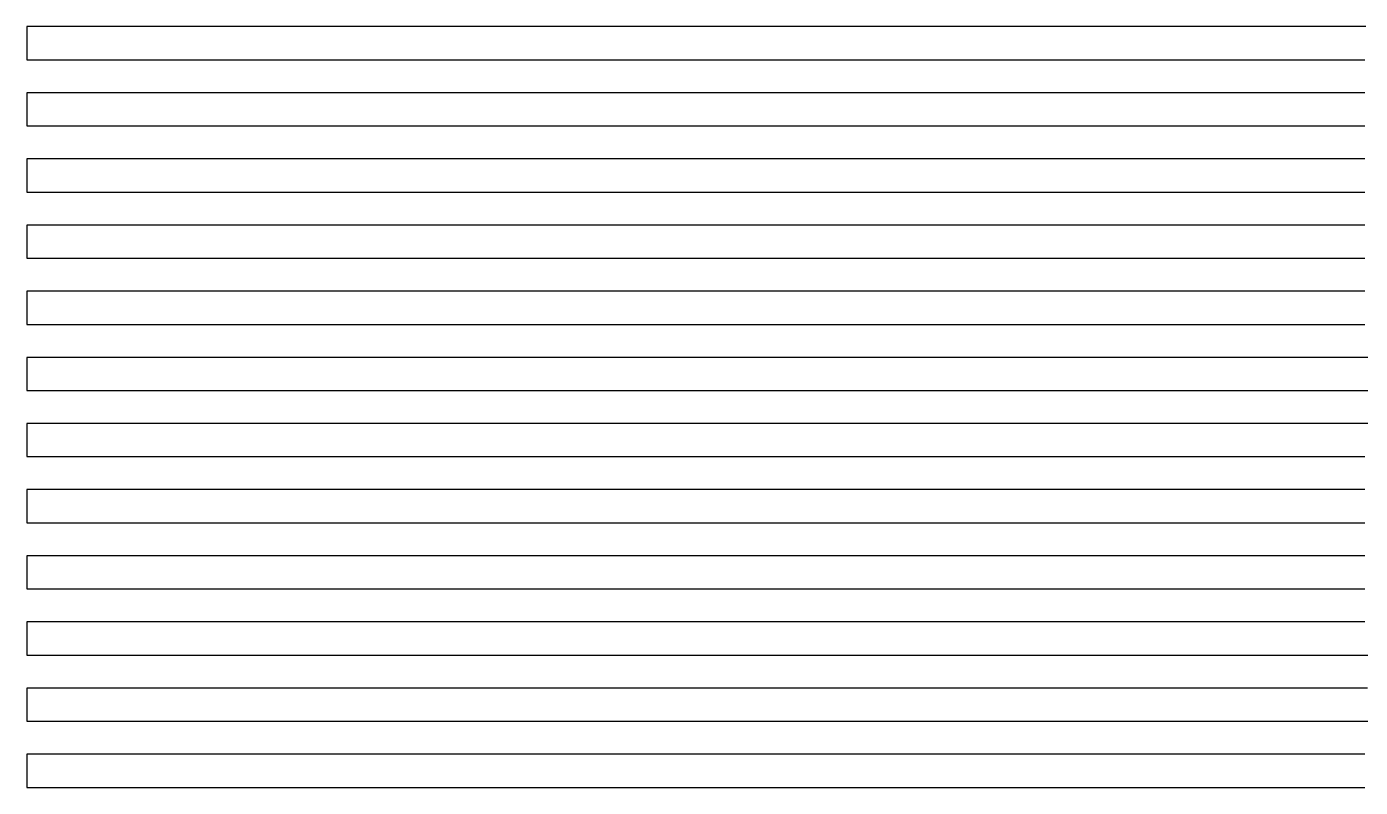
# Model space of a CAD drawing. Extents: x 20 to 170, y 60 to 234.
# Drawn here: x 20 to 57.5, y 168.87 to 190.27 of the extents above; entities that cross this region are included whole.
import ezdxf

# ---------------------------------------------------------------- set-up
doc = ezdxf.new("R2010")
doc.units = 0
doc.header["$LTSCALE"] = 0.000394
doc.layers.add('SPLINE', color=7, linetype='CONTINUOUS')

msp = doc.modelspace()

# ---------------------------------------------------------------- linework, layer by layer
at = {"layer": 'SPLINE', "color": 2}
for points in [[(57.652439, 190.272293, -13.431423), (56.236717, 190.272293, -13.650622), (55.537144, 190.272293, -13.669382), (54.839912, 190.272293, -13.562923), (54.0765, 190.272293, -13.403263), (53.792881, 190.272293, -13.303064), (53.618, 190.272293, -13.274864), (53.138226, 190.272293, -13.215384), (52.92078, 190.272293, -13.146484), (52.74588, 190.272293, -13.099504), (52.39846, 190.272293, -13.099504), (52.048649, 190.272293, -13.193464), (51.698856, 190.272293, -13.240444), (51.35144, 190.272293, -13.293644), (51.001637, 190.272293, -13.412643), (50.651855, 190.272293, -13.581723), (50.129524, 190.272293, -13.863502), (49.954624, 190.272293, -13.998161), (49.779732, 190.272293, -14.167261), (49.607197, 190.272293, -14.35826), (48.907593, 190.272293, -15.325797), (48.732712, 190.272293, -15.616997), (48.560173, 190.272293, -16.008415), (48.406548, 190.272293, -16.478115), (47.78495, 190.272293, -19.233625), (47.709316, 190.272293, -19.596846), (47.633705, 190.272293, -20.035223), (47.555687, 190.272293, -20.648922), (46.700111, 190.272293, -38.186989), (46.683586, 190.272293, -38.315327), (45.768921, 190.272293, -38.305969), (45.244217, 190.272293, -38.346668), (41.930641, 190.272293, -38.346668), (40.883621, 190.272293, -38.305969), (39.486828, 190.272293, -38.305969), (37.045334, 190.272293, -38.349808), (36.695564, 190.272293, -38.346668), (34.254089, 190.272293, -38.346668), (33.207077, 190.272293, -38.305969), (32.507484, 190.272293, -38.305969), (31.113033, 190.272293, -38.296589), (30.415813, 190.272293, -38.271549), (29.716219, 190.272293, -38.274628), (29.019009, 190.272293, -38.299709), (28.844109, 190.272293, -38.315327), (28.669207, 190.272293, -38.346668), (28.32177, 190.272293, -38.578388), (28.125626, 190.272293, -38.872746), (28.026337, 190.272293, -39.107544), (27.976707, 190.272293, -39.276646), (27.929451, 190.272293, -39.549065), (27.905815, 190.272293, -40), (20, 190.272293, -40), (20, 189.341049, -40), (27.905815, 189.341049, -40), (27.929451, 189.341049, -39.552185), (27.976707, 189.341049, -39.279804), (28.026337, 189.341049, -39.110683), (28.125626, 189.341049, -38.875843), (28.32177, 189.341049, -38.587769), (28.669207, 189.341049, -38.352928), (28.844109, 189.341049, -38.318508), (29.368792, 189.341049, -38.284027), (29.716219, 189.341049, -38.268368), (30.763241, 189.341049, -38.268368), (31.113033, 189.341049, -38.284027), (32.507484, 189.341049, -38.305969), (33.207077, 189.341049, -38.305969), (34.254089, 189.341049, -38.346668), (37.392784, 189.341049, -38.340408), (38.092358, 189.341049, -38.305969), (40.883621, 189.341049, -38.309067), (42.278061, 189.341049, -38.346668), (46.57486, 189.341049, -38.346668), (46.59613, 189.341049, -38.240208), (46.953018, 189.341049, -30.941269), (47.477722, 189.341049, -18.391329), (47.517891, 189.341049, -17.830791), (47.574627, 189.341049, -17.270351), (47.633705, 189.341049, -16.994793), (47.860573, 189.341049, -16.431135), (48.647629, 189.341049, -14.643199), (48.907593, 189.341049, -14.248701), (49.779732, 189.341049, -13.393823), (49.954624, 189.341049, -13.234164), (50.304405, 189.341049, -13.065043), (51.35144, 189.341049, -12.676805), (52.048649, 189.341049, -12.476406), (52.74588, 189.341049, -12.441966), (53.095692, 189.341049, -12.507686), (54.055237, 189.341049, -12.820825), (54.932106, 189.341049, -13.177824), (55.603317, 189.341049, -13.340623), (56.236717, 189.341049, -13.303064), (57.631187, 189.341049, -13.133944)], [(57.631187, 188.409943, -13.080704), (56.759056, 188.409943, -13.249804), (56.236717, 188.409943, -13.293644), (55.648224, 188.409943, -13.324923), (55.066807, 188.409943, -13.184084), (54.839912, 188.409943, -13.071344), (54.142704, 188.409943, -12.786385), (53.705456, 188.409943, -12.639226), (53.445454, 188.409943, -12.510866), (52.048649, 188.409943, -12.203967), (51.35144, 188.409943, -12.188327), (51.001637, 188.409943, -12.291687), (50.129524, 188.409943, -12.714365), (49.954624, 188.409943, -12.814545), (49.867188, 188.409943, -12.886625), (49.257393, 188.409943, -13.409503), (48.907593, 188.409943, -13.716402), (48.623993, 188.409943, -14.117161), (47.860573, 188.409943, -15.732857), (47.624226, 188.409943, -16.277735), (47.546242, 188.409943, -16.531355), (47.506088, 188.409943, -16.709833), (47.465878, 188.409943, -16.991632), (47.44698, 188.409943, -17.364271), (46.912849, 188.409943, -30.443451), (46.59613, 188.409943, -38.011627), (46.57486, 188.409943, -38.346668), (42.278061, 188.409943, -38.337288), (41.580833, 188.409943, -38.309067), (40.883621, 188.409943, -38.315327), (39.836601, 188.409943, -38.346668), (39.661709, 188.409943, -38.331009), (38.789589, 188.409943, -38.305969), (38.092358, 188.409943, -38.315327), (37.392784, 188.409943, -38.346668), (33.904289, 188.409943, -38.346668), (33.207077, 188.409943, -38.331009), (32.507484, 188.409943, -38.305969), (31.113033, 188.409943, -38.284027), (30.763241, 188.409943, -38.268368), (29.716219, 188.409943, -38.268368), (29.019009, 188.409943, -38.299709), (28.669207, 188.409943, -38.331009), (28.32177, 188.409943, -38.565849), (28.125626, 188.409943, -38.857063), (28.026337, 188.409943, -39.091885), (27.976707, 188.409943, -39.261005), (27.929451, 188.409943, -39.533424), (27.905815, 188.409943, -40), (20, 188.409943, -40), (20, 187.478699, -40), (27.905815, 187.478699, -40), (27.929451, 187.478699, -39.564724), (27.976707, 187.478699, -39.292305), (28.026337, 187.478699, -39.123245), (28.125626, 187.478699, -38.888344), (28.32177, 187.478699, -38.594028), (28.494316, 187.478699, -38.449989), (28.669207, 187.478699, -38.356049), (29.019009, 187.478699, -38.305969), (29.716219, 187.478699, -38.280907), (30.415813, 187.478699, -38.268368), (31.113033, 187.478699, -38.302849), (31.810265, 187.478699, -38.271549), (32.160057, 187.478699, -38.268368), (32.507484, 187.478699, -38.280907), (33.207077, 187.478699, -38.331009), (33.904289, 187.478699, -38.305969), (34.254089, 187.478699, -38.309067), (34.601509, 187.478699, -38.324768), (35.998344, 187.478699, -38.305969), (36.695564, 187.478699, -38.334148), (38.092358, 187.478699, -38.315327), (38.789589, 187.478699, -38.331009), (39.486828, 187.478699, -38.305969), (40.53384, 187.478699, -38.305969), (40.883621, 187.478699, -38.315327), (41.580833, 187.478699, -38.305969), (42.627861, 187.478699, -38.346668), (45.832729, 187.478699, -38.346668), (45.854, 187.478699, -38.271549), (46.612675, 187.478699, -31.486149), (46.629208, 187.478699, -31.288889), (46.728477, 187.478699, -28.990557), (46.858479, 187.478699, -26.394724), (47.012108, 187.478699, -23.767632), (47.463531, 187.478699, -16.443655), (47.489517, 187.478699, -16.233875), (47.541512, 187.478699, -15.989655), (47.647865, 187.478699, -15.682796), (47.905502, 187.478699, -15.141078), (48.080391, 187.478699, -14.796679), (48.560173, 187.478699, -13.919902), (48.732712, 187.478699, -13.631822), (48.907593, 187.478699, -13.443963), (49.607197, 187.478699, -12.827085), (49.779732, 187.478699, -12.673666), (49.954624, 187.478699, -12.535906), (50.129524, 187.478699, -12.441966), (50.304405, 187.478699, -12.366807), (50.651855, 187.478699, -12.269767), (51.35144, 187.478699, -12.172647), (52.048649, 187.478699, -12.172647), (52.74588, 187.478699, -12.272867), (53.095692, 187.478699, -12.357407), (53.445454, 187.478699, -12.510866), (54.142704, 187.478699, -12.855285), (54.492485, 187.478699, -13.077604), (54.972271, 187.478699, -13.384463), (56.846489, 187.478699, -13.378183), (57.484653, 187.478699, -13.196564), (57.631187, 187.478699, -13.112024)], [(57.631187, 186.549896, -13.256083), (57.392456, 186.549896, -13.481523), (57.371181, 186.549896, -13.494043), (56.962315, 186.549896, -13.609923), (56.236717, 186.549896, -13.634962), (54.906086, 186.549896, -13.537883), (54.142704, 186.549896, -13.190284), (53.445454, 186.549896, -12.736285), (52.048649, 186.549896, -12.185186), (51.35144, 186.549896, -12.175827), (51.001637, 186.549896, -12.232167), (50.521873, 186.549896, -12.326107), (50.304405, 186.549896, -12.335466), (49.954624, 186.549896, -12.420046), (49.432285, 186.549896, -12.739425), (49.257393, 186.549896, -12.858425), (49.082512, 186.549896, -13.005585), (48.907593, 186.549896, -13.159004), (48.732712, 186.549896, -13.350023), (48.560173, 186.549896, -13.663162), (48.122925, 186.549896, -14.655699), (47.664429, 186.549896, -15.498037), (47.567532, 186.549896, -15.732857), (47.517891, 186.549896, -15.901996), (47.468243, 186.549896, -16.177515), (47.075935, 186.549896, -19.819143), (46.86792, 186.549896, -21.907698), (46.775764, 186.549896, -22.981674), (46.657574, 186.549896, -24.55047), (45.832729, 186.549896, -37.491848), (45.745285, 186.549896, -38.299709), (45.723991, 186.549896, -38.349808), (44.372093, 186.549896, -38.346668), (43.325081, 186.549896, -38.305969), (39.137024, 186.549896, -38.305969), (38.789589, 186.549896, -38.318508), (38.439804, 186.549896, -38.318508), (38.092358, 186.549896, -38.305969), (37.392784, 186.549896, -38.305969), (36.870453, 186.549896, -38.324768), (36.345772, 186.549896, -38.305969), (33.904289, 186.549896, -38.305969), (32.507484, 186.549896, -38.274628), (31.113033, 186.549896, -38.296589), (30.415813, 186.549896, -38.271549), (29.716219, 186.549896, -38.287189), (29.019009, 186.549896, -38.315327), (28.669207, 186.549896, -38.368568), (28.494316, 186.549896, -38.456268), (28.32177, 186.549896, -38.603428), (28.125626, 186.549896, -38.894604), (28.026337, 186.549896, -39.129444), (27.976707, 186.549896, -39.301685), (27.929451, 186.549896, -39.577244), (27.905815, 186.549896, -40), (20, 186.549896, -40), (20, 185.618652, -40), (27.905815, 185.618652, -40), (27.929451, 185.618652, -39.533424), (27.976707, 185.618652, -39.261005), (28.026337, 185.618652, -39.091885), (28.125626, 185.618652, -38.857063), (28.32177, 185.618652, -38.565849), (28.669207, 185.618652, -38.331009), (29.019009, 185.618652, -38.299709), (29.716219, 185.618652, -38.268368), (31.113033, 185.618652, -38.268368), (32.507484, 185.618652, -38.318508), (33.207077, 185.618652, -38.305969), (34.254089, 185.618652, -38.346668), (34.601509, 185.618652, -38.349808), (35.298748, 185.618652, -38.305969), (40.883621, 185.618652, -38.305969), (41.580833, 185.618652, -38.318508), (41.930641, 185.618652, -38.305969), (43.674873, 185.618652, -38.305969), (44.547005, 185.618652, -38.346668), (45.657829, 185.618652, -38.346668), (45.681488, 185.618652, -38.331009), (46.035995, 185.618652, -32.716724), (46.553596, 185.618652, -23.348034), (46.59613, 185.618652, -22.900274), (46.813576, 185.618652, -20.899422), (46.988472, 185.618652, -19.534225), (47.163383, 185.618652, -18.344349), (47.350075, 185.618652, -17.217091), (47.555687, 185.618652, -16.086695), (47.709316, 185.618652, -15.585696), (47.905502, 185.618652, -15.097259), (48.593262, 185.618652, -13.534743), (48.758713, 185.618652, -13.265464), (48.924164, 185.618652, -13.099504), (49.257393, 185.618652, -12.880345), (49.954624, 185.618652, -12.457605), (50.304405, 185.618652, -12.335466), (50.651855, 185.618652, -12.326107), (52.048649, 185.618652, -12.407506), (52.22356, 185.618652, -12.457605), (53.095692, 185.618652, -12.842745), (53.445454, 185.618652, -13.030624), (54.142704, 185.618652, -13.459623), (54.906086, 185.618652, -13.807182), (56.236717, 185.618652, -13.988801), (56.787403, 185.618652, -13.923042), (57.326286, 185.618652, -13.700722), (57.631187, 185.618652, -13.390723)], [(57.631187, 184.687439, -13.315564), (57.205753, 184.687439, -13.863502), (56.740128, 184.687439, -14.167261), (56.584152, 184.687439, -14.28314), (56.255634, 184.687439, -14.35202), (55.537144, 184.687439, -14.223621), (55.014824, 184.687439, -14.076461), (54.839912, 184.687439, -14.013801), (54.142704, 184.687439, -13.722602), (53.270592, 184.687439, -13.193464), (52.22356, 184.687439, -12.720625), (52.048649, 184.687439, -12.670526), (51.35144, 184.687439, -12.554666), (51.001637, 184.687439, -12.507686), (50.651855, 184.687439, -12.492045), (50.304405, 184.687439, -12.523366), (49.954624, 184.687439, -12.657986), (49.257393, 184.687439, -13.112024), (48.907593, 184.687439, -13.353123), (48.732712, 184.687439, -13.562923), (48.560173, 184.687439, -13.916762), (48.472717, 184.687439, -14.201741), (48.385292, 184.687439, -14.52734), (47.860573, 184.687439, -16.697273), (47.513161, 184.687439, -18.21283), (46.901016, 184.687439, -21.099819), (46.674118, 184.687439, -21.879498), (46.570137, 184.687439, -22.264656), (46.544147, 184.687439, -22.424335), (46.518143, 184.687439, -22.762476), (46.073803, 184.687439, -31.016449), (45.681488, 184.687439, -38.174427), (45.657829, 184.687439, -38.287189), (45.069336, 184.687439, -38.271549), (44.197212, 184.687439, -38.302849), (43.674873, 184.687439, -38.305969), (42.278061, 184.687439, -38.268368), (41.930641, 184.687439, -38.274628), (41.580833, 184.687439, -38.305969), (35.998344, 184.687439, -38.305969), (33.904289, 184.687439, -38.321629), (33.554504, 184.687439, -38.305969), (32.507484, 184.687439, -38.305969), (31.113033, 184.687439, -38.268368), (30.763241, 184.687439, -38.268368), (29.716219, 184.687439, -38.274628), (29.19389, 184.687439, -38.299709), (28.669207, 184.687439, -38.331009), (28.32177, 184.687439, -38.565849), (28.125626, 184.687439, -38.857063), (28.026337, 184.687439, -39.091885), (27.976707, 184.687439, -39.261005), (27.929451, 184.687439, -39.533424), (27.905815, 184.687439, -40), (20, 184.687439, -40), (20, 183.758636, -40), (27.905815, 183.758636, -40), (27.929451, 183.758636, -39.549065), (27.976707, 183.758636, -39.276646), (28.026337, 183.758636, -39.107544), (28.125626, 183.758636, -38.872746), (28.32177, 183.758636, -38.578388), (28.669207, 183.758636, -38.346668), (29.019009, 183.758636, -38.305969), (29.716219, 183.758636, -38.305969), (30.763241, 183.758636, -38.268368), (32.160057, 183.758636, -38.268368), (33.207077, 183.758636, -38.305969), (34.254089, 183.758636, -38.309067), (34.776428, 183.758636, -38.331009), (35.298748, 183.758636, -38.305969), (38.092358, 183.758636, -38.305969), (39.486828, 183.758636, -38.268368), (40.883621, 183.758636, -38.305969), (41.580833, 183.758636, -38.299709), (41.930641, 183.758636, -38.271549), (42.278061, 183.758636, -38.268368), (43.674873, 183.758636, -38.305969), (44.721901, 183.758636, -38.268368), (45.657829, 183.758636, -38.268368), (45.681488, 183.758636, -38.208908), (46.073803, 183.758636, -31.069689), (46.53231, 183.758636, -22.574615), (46.553596, 183.758636, -22.383615), (46.641029, 183.758636, -22.004738), (47.513161, 183.758636, -19.067627), (47.643154, 183.758636, -18.594828), (47.688053, 183.758636, -18.422609), (48.560173, 183.758636, -14.643199), (48.633453, 183.758636, -14.46162), (48.756348, 183.758636, -14.239261), (48.973774, 183.758636, -13.970001), (49.607197, 183.758636, -13.353123), (49.779732, 183.758636, -13.193464), (49.954624, 183.758636, -13.071344), (50.129524, 183.758636, -12.971105), (50.304405, 183.758636, -12.905385), (50.651855, 183.758636, -12.849005), (51.001637, 183.758636, -12.877165), (51.35144, 183.758636, -12.921045), (51.698856, 183.758636, -12.946085), (52.048649, 183.758636, -12.996165), (52.266094, 183.758636, -13.077604), (52.74588, 183.758636, -13.256083), (53.445454, 183.758636, -13.562923), (54.185238, 183.758636, -14.016981), (54.839912, 183.758636, -14.35826), (56.061813, 183.758636, -14.627539), (56.475445, 183.758636, -14.49604), (57.205753, 183.758636, -13.938682), (57.631187, 183.758636, -13.393823)], [(57.631187, 182.827393, -13.418923), (57.189198, 182.827393, -13.973101), (56.749607, 182.827393, -14.34258), (56.454166, 182.827393, -14.558681), (56.007465, 182.827393, -14.762199), (55.778217, 182.827393, -14.878058), (55.756935, 182.827393, -14.878058), (54.955727, 182.827393, -14.702719), (54.142704, 182.827393, -14.326961), (53.270592, 182.827393, -13.797762), (53.095692, 182.827393, -13.716402), (52.74588, 182.827393, -13.622423), (52.22356, 182.827393, -13.487783), (52.048649, 182.827393, -13.428283), (51.698856, 182.827393, -13.368803), (51.35144, 182.827393, -13.343763), (51.001637, 182.827393, -13.362523), (50.651855, 182.827393, -13.403263), (50.304405, 182.827393, -13.478403), (49.954624, 182.827393, -13.678802), (49.890797, 182.827393, -13.735142), (49.607197, 182.827393, -14.020082), (49.432285, 182.827393, -14.25808), (48.865059, 182.827393, -15.131679), (48.732712, 182.827393, -15.363418), (48.54364, 182.827393, -15.858115), (47.600609, 182.827393, -19.349445), (46.813576, 182.827393, -21.970318), (46.641029, 182.827393, -22.568356), (46.607933, 182.827393, -22.743715), (46.57486, 182.827393, -23.016134), (46.553596, 182.827393, -23.257214), (45.917809, 182.827393, -34.69878), (45.702736, 182.827393, -38.049168), (45.681488, 182.827393, -38.271549), (45.069336, 182.827393, -38.268368), (44.022324, 182.827393, -38.302849), (40.883621, 182.827393, -38.302849), (39.486828, 182.827393, -38.268368), (38.092358, 182.827393, -38.284027), (37.567673, 182.827393, -38.302849), (36.695564, 182.827393, -38.305969), (35.998344, 182.827393, -38.271549), (35.298748, 182.827393, -38.284027), (34.951309, 182.827393, -38.296589), (34.254089, 182.827393, -38.305969), (33.207077, 182.827393, -38.268368), (31.113033, 182.827393, -38.268368), (29.019009, 182.827393, -38.346668), (28.669207, 182.827393, -38.384228), (28.32177, 182.827393, -38.619068), (28.125626, 182.827393, -38.910263), (28.026337, 182.827393, -39.145103), (27.976707, 182.827393, -39.314224), (27.929451, 182.827393, -39.586643), (27.905815, 182.827393, -40), (20, 182.827393, -40), (20, 181.896164, -40), (27.905815, 181.896164, -40), (27.929451, 181.896164, -39.558464), (27.976707, 181.896164, -39.282925), (28.026337, 181.896164, -39.113804), (28.125626, 181.896164, -38.875843), (28.32177, 181.896164, -38.584648), (28.669207, 181.896164, -38.340408), (29.019009, 181.896164, -38.280907), (29.716219, 181.896164, -38.271549), (30.415813, 181.896164, -38.271549), (30.938133, 181.896164, -38.296589), (32.507484, 181.896164, -38.268368), (33.207077, 181.896164, -38.268368), (34.254089, 181.896164, -38.305969), (35.298748, 181.896164, -38.268368), (36.345772, 181.896164, -38.271549), (36.695564, 181.896164, -38.299709), (37.045334, 181.896164, -38.296589), (37.392784, 181.896164, -38.271549), (37.742561, 181.896164, -38.268368), (38.092358, 181.896164, -38.274628), (39.486828, 181.896164, -38.268368), (40.184036, 181.896164, -38.274628), (40.883621, 181.896164, -38.302849), (44.721901, 181.896164, -38.305969), (45.069336, 181.896164, -38.287189), (45.745285, 181.896164, -38.271549), (46.57486, 181.896164, -25.367706), (46.603226, 181.896164, -25.016968), (46.683586, 181.896164, -24.50971), (47.44698, 181.896164, -20.843061), (47.572243, 181.896164, -20.320124), (47.6455, 181.896164, -20.088444), (47.860573, 181.896164, -19.574905), (48.427818, 181.896164, -18.259769), (48.65234, 181.896164, -17.436291), (48.777634, 181.896164, -17.041733), (49.278679, 181.896164, -15.613896), (49.432285, 181.896164, -15.281978), (49.73719, 181.896164, -14.799759), (49.954624, 181.896164, -14.52734), (50.304405, 181.896164, -14.28314), (50.651855, 181.896164, -14.126561), (51.001637, 181.896164, -14.007561), (51.35144, 181.896164, -13.963741), (51.698856, 181.896164, -13.938682), (52.048649, 181.896164, -14.001301), (52.178638, 181.896164, -14.032641), (52.74588, 181.896164, -14.057681), (53.095692, 181.896164, -14.151581), (53.445454, 181.896164, -14.33634), (54.818642, 181.896164, -14.946959), (54.995907, 181.896164, -14.965738), (55.46151, 181.896164, -15.043998), (55.624569, 181.896164, -15.012678), (56.007465, 181.896164, -14.787219), (56.411629, 181.896164, -14.568039), (57.021393, 181.896164, -14.048261), (57.631187, 181.896164, -13.418923)], [(59.027981, 180.967346, -11.837627), (57.021393, 180.967346, -13.885442), (56.411629, 180.967346, -14.442801), (55.778217, 180.967346, -14.806039), (55.319714, 180.967346, -15.028358), (54.839912, 180.967346, -14.950058), (53.967793, 180.967346, -14.909358), (53.695976, 180.967346, -14.859279), (53.249321, 180.967346, -14.787219), (52.637157, 180.967346, -14.596239), (52.048649, 180.967346, -14.580579), (51.873768, 180.967346, -14.605639), (51.35144, 180.967346, -14.71524), (51.219086, 180.967346, -14.762199), (51.001637, 180.967346, -14.862399), (50.651855, 180.967346, -15.028358), (50.131889, 180.967346, -15.419737), (49.893173, 180.967346, -15.654596), (49.671013, 180.967346, -16.002174), (49.526836, 180.967346, -16.340355), (49.486656, 180.967346, -16.453054), (48.602722, 180.967346, -18.616787), (47.695145, 180.967346, -20.936981), (47.619514, 180.967346, -21.14366), (47.565147, 180.967346, -21.347179), (47.546242, 180.967346, -21.438), (47.425697, 180.967346, -22.192656), (47.373711, 180.967346, -22.593416), (47.321697, 180.967346, -23.119493), (46.780472, 180.967346, -30.352631), (46.508698, 180.967346, -34.532841), (45.898903, 180.967346, -38.161949), (45.877628, 180.967346, -38.268368), (45.170959, 180.967346, -38.305969), (44.372093, 180.967346, -38.271549), (43.674873, 180.967346, -38.274628), (43.150192, 180.967346, -38.290287), (42.278061, 180.967346, -38.305969), (40.708733, 180.967346, -38.305969), (39.486828, 180.967346, -38.268368), (37.392784, 180.967346, -38.268368), (36.695564, 180.967346, -38.309067), (36.345772, 180.967346, -38.284027), (35.998344, 180.967346, -38.268368), (35.298748, 180.967346, -38.274628), (34.426605, 180.967346, -38.315327), (33.207077, 180.967346, -38.268368), (32.507484, 180.967346, -38.268368), (31.113033, 180.967346, -38.284027), (30.763241, 180.967346, -38.268368), (29.019009, 180.967346, -38.268368), (28.669207, 180.967346, -38.321629), (28.494316, 180.967346, -38.409267), (28.32177, 180.967346, -38.556469), (28.125626, 180.967346, -38.847664), (28.026337, 180.967346, -39.082523), (27.976707, 180.967346, -39.254704), (27.929451, 180.967346, -39.527145), (27.905815, 180.967346, -40), (20, 180.967346, -40), (20, 180.036133, -40), (27.905815, 180.036133, -40), (27.929451, 180.036133, -39.586643), (27.976707, 180.036133, -39.314224), (28.026337, 180.036133, -39.145103), (28.125626, 180.036133, -38.910263), (28.32177, 180.036133, -38.619068), (28.669207, 180.036133, -38.384228), (28.844109, 180.036133, -38.352928), (29.368792, 180.036133, -38.299709), (29.716219, 180.036133, -38.271549), (30.763241, 180.036133, -38.268368), (31.113033, 180.036133, -38.284027), (31.460461, 180.036133, -38.284027), (31.810265, 180.036133, -38.268368), (33.554504, 180.036133, -38.268368), (34.601509, 180.036133, -38.305969), (35.298748, 180.036133, -38.305969), (35.998344, 180.036133, -38.280907), (36.695564, 180.036133, -38.268368), (38.092358, 180.036133, -38.284027), (38.9645, 180.036133, -38.268368), (42.278061, 180.036133, -38.268368), (43.674873, 180.036133, -38.274628), (44.372093, 180.036133, -38.268368), (45.244217, 180.036133, -38.296589), (45.768921, 180.036133, -38.271549), (46.57486, 180.036133, -38.268368), (46.59613, 180.036133, -38.208908), (46.655212, 180.036133, -37.861328), (46.676483, 180.036133, -37.679729), (46.787556, 180.036133, -36.198631), (47.50135, 180.036133, -24.12459), (47.524986, 180.036133, -23.789532), (47.541512, 180.036133, -23.654892), (47.593525, 180.036133, -23.338654), (47.761341, 180.036133, -22.627855), (48.340374, 180.036133, -20.689602), (48.427818, 180.036133, -20.442282), (48.560173, 180.036133, -20.107224), (49.257393, 180.036133, -18.244129), (49.607197, 180.036133, -17.367371), (49.715904, 180.036133, -17.135653), (49.909695, 180.036133, -16.838173), (50.304405, 180.036133, -16.321535), (50.651855, 180.036133, -15.942676), (51.001637, 180.036133, -15.679616), (51.197811, 180.036133, -15.566936), (51.35144, 180.036133, -15.498037), (52.048649, 180.036133, -15.235017), (52.74588, 180.036133, -15.169238), (52.92078, 180.036133, -15.197457), (53.445454, 180.036133, -15.141078), (54.142704, 180.036133, -15.040898), (54.906086, 180.036133, -15.050279), (55.58205, 180.036133, -14.696439), (56.432899, 180.036133, -13.907362), (56.4967, 180.036133, -13.854142), (57.305031, 180.036133, -13.293644), (58.33073, 180.036133, -12.219606)], [(58.33073, 179.104904, -11.900268), (57.456276, 179.104904, -12.670526), (57.283749, 179.104904, -12.839624), (56.4967, 179.104904, -13.512863), (56.411629, 179.104904, -13.572303), (54.839912, 179.104904, -14.806039), (54.70993, 179.104904, -14.899999), (54.0765, 179.104904, -15.184918), (53.445454, 179.104904, -15.347757), (53.237484, 179.104904, -15.413477), (53.029495, 179.104904, -15.488637), (52.289711, 179.104904, -15.638936), (52.048649, 179.104904, -15.707816), (51.873768, 179.104904, -15.786117), (51.001637, 179.104904, -16.243275), (50.651855, 179.104904, -16.546995), (50.443855, 179.104904, -16.860113), (50.259518, 179.104904, -17.235851), (49.954624, 179.104904, -18.028049), (49.257393, 179.104904, -19.894283), (48.560173, 179.104904, -22.180098), (48.297829, 179.104904, -23.063114), (47.78495, 179.104904, -25.527367), (47.662052, 179.104904, -26.231924), (47.555687, 179.104904, -27.080482), (47.5368, 179.104904, -27.26836), (47.480064, 179.104904, -27.587761), (47.425697, 179.104904, -28.260979), (46.865562, 179.104904, -35.534836), (46.641029, 179.104904, -38.246449), (46.617416, 179.104904, -38.268368), (44.721901, 179.104904, -38.305969), (43.499992, 179.104904, -38.271549), (39.137024, 179.104904, -38.268368), (38.092358, 179.104904, -38.305969), (37.392784, 179.104904, -38.274628), (36.695564, 179.104904, -38.268368), (34.601509, 179.104904, -38.271549), (34.079189, 179.104904, -38.296589), (33.207077, 179.104904, -38.268368), (32.507484, 179.104904, -38.274628), (31.985165, 179.104904, -38.296589), (31.810265, 179.104904, -38.287189), (31.113033, 179.104904, -38.268368), (29.716219, 179.104904, -38.271549), (29.019009, 179.104904, -38.356049), (28.669207, 179.104904, -38.406147), (28.32177, 179.104904, -38.641029), (28.125626, 179.104904, -38.929104), (28.026337, 179.104904, -39.163944), (27.976707, 179.104904, -39.333004), (27.929451, 179.104904, -39.608585), (27.905815, 179.104904, -40), (20, 179.104904, -40), (20, 178.173706, -40), (27.905815, 178.173706, -40), (27.929451, 178.173706, -39.592903), (27.976707, 178.173706, -39.317345), (28.026337, 178.173706, -39.148285), (28.125626, 178.173706, -38.913445), (28.32177, 178.173706, -38.622208), (28.669207, 178.173706, -38.387348), (28.844109, 178.173706, -38.356049), (29.368792, 178.173706, -38.299709), (29.716219, 178.173706, -38.271549), (31.113033, 178.173706, -38.268368), (32.507484, 178.173706, -38.302849), (33.904289, 178.173706, -38.268368), (34.426605, 178.173706, -38.274628), (34.951309, 178.173706, -38.268368), (36.345772, 178.173706, -38.268368), (37.217873, 178.173706, -38.302849), (38.092358, 178.173706, -38.305969), (39.137024, 178.173706, -38.268368), (40.53384, 178.173706, -38.268368), (40.883621, 178.173706, -38.287189), (41.580833, 178.173706, -38.268368), (46.695389, 178.173706, -38.268368), (46.711933, 178.173706, -38.136909), (47.513161, 178.173706, -28.448856), (47.534435, 178.173706, -28.223398), (47.697514, 178.173706, -27.24958), (47.860573, 178.173706, -26.419785), (48.385292, 178.173706, -23.889732), (48.472717, 178.173706, -23.492052), (48.560173, 178.173706, -23.235353), (48.798882, 178.173706, -22.574615), (48.907593, 178.173706, -22.289696), (49.061222, 178.173706, -21.923338), (49.257393, 178.173706, -21.475559), (49.486656, 178.173706, -20.924461), (49.715904, 178.173706, -20.204264), (50.280807, 178.173706, -17.95295), (50.372955, 178.173706, -17.602211), (50.467495, 178.173706, -17.361111), (50.559662, 178.173706, -17.176413), (50.651855, 178.173706, -17.041733), (50.914169, 178.173706, -16.791233), (51.769768, 178.173706, -16.202555), (52.048649, 178.173706, -16.042875), (53.225651, 178.173706, -15.523056), (53.445454, 178.173706, -15.375957), (54.142704, 178.173706, -14.978258), (54.839912, 178.173706, -14.49292), (56.236717, 178.173706, -13.309284), (56.933956, 178.173706, -12.676805), (57.283749, 178.173706, -12.351127), (57.631187, 178.173706, -12.081887)], [(57.631187, 177.244843, -11.693568), (56.236717, 177.244843, -12.792665), (54.839912, 177.244843, -14.088961), (54.142704, 177.244843, -14.705839), (53.445454, 177.244843, -15.231877), (53.095692, 177.244843, -15.513697), (52.74588, 177.244843, -15.767336), (52.310986, 177.244843, -16.020975), (52.048649, 177.244843, -16.190075), (51.722485, 177.244843, -16.468735), (51.393974, 177.244843, -16.822533), (50.760574, 177.244843, -17.545891), (50.651855, 177.244843, -17.680511), (50.533676, 177.244843, -17.868389), (50.413155, 177.244843, -18.150209), (49.486656, 177.244843, -21.046579), (48.560173, 177.244843, -23.617311), (48.510544, 177.244843, -23.780132), (48.460915, 177.244843, -24.040012), (48.371105, 177.244843, -24.694489), (48.297829, 177.244843, -25.358286), (47.676231, 177.244843, -32.012188), (47.491913, 177.244843, -34.18528), (47.468243, 177.244843, -34.35746), (46.811203, 177.244843, -38.240208), (46.794651, 177.244843, -38.268368), (44.721901, 177.244843, -38.268368), (44.372093, 177.244843, -38.280907), (43.674873, 177.244843, -38.268368), (41.930641, 177.244843, -38.268368), (41.580833, 177.244843, -38.280907), (40.883621, 177.244843, -38.268368), (39.486828, 177.244843, -38.268368), (38.614697, 177.244843, -38.296589), (37.742561, 177.244843, -38.268368), (37.392784, 177.244843, -38.271549), (36.870453, 177.244843, -38.296589), (35.998344, 177.244843, -38.268368), (35.298748, 177.244843, -38.274628), (33.904289, 177.244843, -38.268368), (32.507484, 177.244843, -38.284027), (30.588341, 177.244843, -38.268368), (29.716219, 177.244843, -38.284027), (29.456257, 177.244843, -38.302849), (29.019009, 177.244843, -38.309067), (28.669207, 177.244843, -38.352928), (28.32177, 177.244843, -38.587769), (28.125626, 177.244843, -38.875843), (28.026337, 177.244843, -39.110683), (27.976707, 177.244843, -39.279804), (27.929451, 177.244843, -39.552185), (27.905815, 177.244843, -40), (20, 177.244843, -40), (20, 176.313629, -40), (27.905815, 176.313629, -40), (27.929451, 176.313629, -39.533424), (27.976707, 176.313629, -39.261005), (28.026337, 176.313629, -39.091885), (28.125626, 176.313629, -38.857063), (28.32177, 176.313629, -38.565849), (28.669207, 176.313629, -38.331009), (29.019009, 176.313629, -38.305969), (29.716219, 176.313629, -38.305969), (30.763241, 176.313629, -38.268368), (32.334938, 176.313629, -38.271549), (32.507484, 176.313629, -38.274628), (33.904289, 176.313629, -38.268368), (34.951309, 176.313629, -38.296589), (35.298748, 176.313629, -38.284027), (35.998344, 176.313629, -38.271549), (36.52066, 176.313629, -38.296589), (36.695564, 176.313629, -38.287189), (38.092358, 176.313629, -38.268368), (39.836601, 176.313629, -38.271549), (40.184036, 176.313629, -38.268368), (40.883621, 176.313629, -38.271549), (41.231071, 176.313629, -38.287189), (41.930641, 176.313629, -38.268368), (47.513161, 176.313629, -38.265247), (47.574627, 176.313629, -37.898888), (47.595879, 176.313629, -37.682808), (47.860573, 176.313629, -34.003658), (48.394733, 176.313629, -26.191204), (48.415993, 176.313629, -26.009584), (48.515285, 176.313629, -25.508606), (48.560173, 176.313629, -25.314466), (48.623993, 176.313629, -25.067108), (49.32357, 176.313629, -22.652916), (49.481915, 176.313629, -22.173838), (49.671013, 176.313629, -21.522539), (50.304405, 176.313629, -19.487246), (50.609299, 176.313629, -18.710648), (50.78421, 176.313629, -18.341169), (51.35144, 176.313629, -17.210831), (51.698856, 176.313629, -16.694153), (51.873768, 176.313629, -16.474995), (52.048649, 176.313629, -16.277735), (52.39846, 176.313629, -15.942676), (53.445454, 176.313629, -15.025218), (54.839912, 176.313629, -13.631822), (55.537144, 176.313629, -12.892845), (56.236717, 176.313629, -12.297907), (57.631187, 176.313629, -11.292789)], [(57.631187, 175.382416, -11.15817), (57.456276, 175.382416, -11.21139), (56.933956, 175.382416, -11.44625), (56.584152, 175.382416, -11.630969), (55.537144, 175.382416, -12.401226), (54.839912, 175.382416, -13.199744), (53.445454, 175.382416, -14.827959), (52.74588, 175.382416, -15.513697), (52.048649, 175.382416, -16.312155), (51.873768, 175.382416, -16.543875), (51.698856, 175.382416, -16.797493), (51.35144, 175.382416, -17.367371), (50.651855, 175.382416, -18.948668), (50.304405, 175.382416, -19.803463), (49.954624, 175.382416, -21.06852), (49.257393, 175.382416, -23.654892), (48.560173, 175.382416, -26.166164), (48.472717, 175.382416, -26.498104), (48.427818, 175.382416, -26.689062), (48.406548, 175.382416, -26.829983), (48.385292, 175.382416, -27.064842), (47.860573, 175.382416, -34.24474), (47.555687, 175.382416, -38.268368), (41.930641, 175.382416, -38.268368), (41.231071, 175.382416, -38.290287), (40.53384, 175.382416, -38.268368), (38.092358, 175.382416, -38.268368), (36.695564, 175.382416, -38.305969), (35.998344, 175.382416, -38.268368), (34.601509, 175.382416, -38.271549), (33.904289, 175.382416, -38.296589), (33.207077, 175.382416, -38.268368), (31.287933, 175.382416, -38.268368), (30.415813, 175.382416, -38.233948), (29.716219, 175.382416, -38.246449), (29.019009, 175.382416, -38.290287), (28.844109, 175.382416, -38.318508), (28.669207, 175.382416, -38.356049), (28.494316, 175.382416, -38.449989), (28.32177, 175.382416, -38.594028), (28.125626, 175.382416, -38.888344), (28.026337, 175.382416, -39.123245), (27.976707, 175.382416, -39.292305), (27.929451, 175.382416, -39.564724), (27.905815, 175.382416, -40), (20, 175.382416, -40), (20, 174.453583, -40), (27.905815, 174.453583, -40), (27.929451, 174.453583, -39.577244), (27.976707, 174.453583, -39.301685), (28.026337, 174.453583, -39.129444), (28.125626, 174.453583, -38.894604), (28.32177, 174.453583, -38.603428), (28.494316, 174.453583, -38.456268), (28.669207, 174.453583, -38.368568), (28.844109, 174.453583, -38.331009), (29.019009, 174.453583, -38.299709), (29.716219, 174.453583, -38.240208), (30.415813, 174.453583, -38.230808), (31.113033, 174.453583, -38.252708), (32.160057, 174.453583, -38.268368), (33.554504, 174.453583, -38.268368), (33.904289, 174.453583, -38.284027), (35.298748, 174.453583, -38.274628), (35.648529, 174.453583, -38.305969), (36.695564, 174.453583, -38.305969), (38.092358, 174.453583, -38.268368), (42.278061, 174.453583, -38.268368), (43.674873, 174.453583, -38.287189), (45.069336, 174.453583, -38.268368), (47.555687, 174.453583, -38.268368), (47.576973, 174.453583, -38.027248), (47.860573, 174.453583, -34.272919), (48.385292, 174.453583, -27.19318), (48.406548, 174.453583, -26.967722), (48.427818, 174.453583, -26.836243), (48.472717, 174.453583, -26.648382), (49.779732, 174.453583, -21.638397), (49.999527, 174.453583, -20.880642), (50.337502, 174.453583, -19.790983), (50.651855, 174.453583, -19.014387), (51.35144, 174.453583, -17.461311), (51.873768, 174.453583, -16.628393), (52.39846, 174.453583, -15.698457), (52.573353, 174.453583, -15.476097), (52.74588, 174.453583, -15.297657), (53.445454, 174.453583, -14.442801), (54.839912, 174.453583, -12.880345), (55.537144, 174.453583, -12.169547), (56.411629, 174.453583, -11.580889), (56.584152, 174.453583, -11.493209), (56.759056, 174.453583, -11.449349), (57.021393, 174.453583, -11.402369), (57.479889, 174.453583, -11.195729), (57.631187, 174.453583, -11.14563)], [(57.631187, 173.522369, -11.29591), (56.933956, 173.522369, -11.408649), (56.584152, 173.522369, -11.443069), (56.061813, 173.522369, -11.671669), (55.886955, 173.522369, -11.762468), (55.537144, 173.522369, -11.984788), (54.839912, 173.522369, -12.629826), (54.142704, 173.522369, -13.400103), (53.445454, 173.522369, -14.189201), (52.74588, 173.522369, -14.990758), (52.39846, 173.522369, -15.432298), (51.35144, 173.522369, -17.345451), (50.651855, 173.522369, -19.108345), (49.975899, 173.522369, -20.836802), (49.758442, 173.522369, -21.469299), (49.432285, 173.522369, -22.518276), (48.472717, 173.522369, -26.241304), (48.427818, 173.522369, -26.432304), (48.406548, 173.522369, -26.566942), (48.385292, 173.522369, -26.801783), (47.860573, 173.522369, -34.12888), (47.555687, 173.522369, -38.268368), (35.648529, 173.522369, -38.271549), (35.298748, 173.522369, -38.287189), (34.951309, 173.522369, -38.315327), (34.601509, 173.522369, -38.337288), (33.904289, 173.522369, -38.299709), (33.554504, 173.522369, -38.271549), (33.207077, 173.522369, -38.268368), (29.019009, 173.522369, -38.271549), (28.669207, 173.522369, -38.315327), (28.32177, 173.522369, -38.550209), (28.125626, 173.522369, -38.838264), (28.026337, 173.522369, -39.073124), (27.976707, 173.522369, -39.242226), (27.929451, 173.522369, -39.514645), (27.905815, 173.522369, -40), (20, 173.522369, -40), (20, 172.591125, -40), (27.905815, 172.591125, -40), (27.929451, 172.591125, -39.511463), (27.976707, 172.591125, -39.239044), (28.026337, 172.591125, -39.069984), (28.125626, 172.591125, -38.835144), (28.32177, 172.591125, -38.540787), (28.669207, 172.591125, -38.309067), (29.019009, 172.591125, -38.268368), (29.716219, 172.591125, -38.268368), (31.113033, 172.591125, -38.230808), (32.507484, 172.591125, -38.268368), (33.904289, 172.591125, -38.268368), (35.038757, 172.591125, -38.305969), (35.298748, 172.591125, -38.287189), (36.695564, 172.591125, -38.268368), (37.917477, 172.591125, -38.271549), (38.092358, 172.591125, -38.274628), (39.486828, 172.591125, -38.230808), (40.883621, 172.591125, -38.268368), (47.534435, 172.591125, -38.268368), (47.555687, 172.591125, -38.180729), (47.574627, 172.591125, -37.961529), (47.926781, 172.591125, -32.973484), (48.406548, 172.591125, -25.471006), (48.472717, 172.591125, -24.979448), (48.560173, 172.591125, -24.58489), (48.690178, 172.591125, -24.12775), (49.257393, 172.591125, -22.393036), (49.661537, 172.591125, -21.22818), (49.999527, 172.591125, -20.457941), (50.325668, 172.591125, -19.803463), (50.651855, 172.591125, -19.008167), (51.35144, 172.591125, -17.116873), (52.048649, 172.591125, -15.833096), (52.39846, 172.591125, -15.213118), (52.74588, 172.591125, -14.793499), (53.445454, 172.591125, -13.998161), (54.839912, 172.591125, -12.466986), (55.537144, 172.591125, -11.847048), (55.79948, 172.591125, -11.756188), (56.083088, 172.591125, -11.709229), (56.584152, 172.591125, -11.483768), (56.933956, 172.591125, -11.41805), (57.891159, 172.591125, -11.41179)], [(57.697361, 171.662292, -11.549569), (57.283749, 171.662292, -11.552669), (56.933956, 171.662292, -11.565208), (56.759056, 171.662292, -11.587129), (55.886955, 171.662292, -11.731169), (55.537144, 171.662292, -11.834508), (55.189705, 171.662292, -12.056787), (54.839912, 171.662292, -12.332387), (54.492485, 171.662292, -12.657986), (53.792881, 171.662292, -13.390723), (53.618, 171.662292, -13.584863), (52.74588, 171.662292, -14.55556), (52.39846, 171.662292, -14.978258), (51.698856, 171.662292, -16.089855), (51.526352, 171.662292, -16.402975), (51.35144, 171.662292, -16.744253), (50.651855, 171.662292, -18.641808), (50.304405, 171.662292, -19.521666), (49.954624, 171.662292, -20.245024), (48.782341, 171.662292, -22.609076), (48.623993, 171.662292, -22.987934), (48.560173, 171.662292, -23.172714), (48.460915, 171.662292, -23.504612), (48.364014, 171.662292, -23.989952), (47.773148, 171.662292, -28.611637), (47.673885, 171.662292, -29.497795), (47.593525, 171.662292, -30.402691), (47.555687, 171.662292, -30.919409), (46.787556, 171.662292, -38.118088), (46.766304, 171.662292, -38.268368), (40.883621, 171.662292, -38.268368), (39.486828, 171.662292, -38.230808), (39.137024, 171.662292, -38.233948), (38.789589, 171.662292, -38.265247), (36.695564, 171.662292, -38.287189), (35.998344, 171.662292, -38.237068), (33.904289, 171.662292, -38.268368), (33.207077, 171.662292, -38.268368), (32.160057, 171.662292, -38.230808), (30.763241, 171.662292, -38.230808), (29.716219, 171.662292, -38.268368), (29.019009, 171.662292, -38.271549), (28.669207, 171.662292, -38.315327), (28.32177, 171.662292, -38.550209), (28.125626, 171.662292, -38.838264), (28.026337, 171.662292, -39.073124), (27.976707, 171.662292, -39.242226), (27.929451, 171.662292, -39.514645), (27.905815, 171.662292, -40), (20, 171.662292, -40), (20, 170.731064, -40), (27.905815, 170.731064, -40), (27.929451, 170.731064, -39.495823), (27.976707, 170.731064, -39.223404), (28.026337, 170.731064, -39.054344), (28.125626, 170.731064, -38.819485), (28.32177, 170.731064, -38.525127), (28.669207, 170.731064, -38.296589), (29.019009, 170.731064, -38.268368), (29.716219, 170.731064, -38.268368), (31.113033, 170.731064, -38.230808), (32.507484, 170.731064, -38.230808), (33.904289, 170.731064, -38.268368), (34.601509, 170.731064, -38.268368), (35.298748, 170.731064, -38.240208), (35.998344, 170.731064, -38.230808), (38.092358, 170.731064, -38.268368), (43.325081, 170.731064, -38.268368), (44.022324, 170.731064, -38.290287), (44.721901, 170.731064, -38.268368), (45.768921, 170.731064, -38.268368), (46.662304, 170.731064, -38.237068), (46.683586, 170.731064, -38.133728), (46.775764, 170.731064, -37.272652), (47.56044, 170.731064, -25.007608), (47.595879, 170.731064, -24.769629), (47.728226, 170.731064, -24.32501), (48.560173, 170.731064, -22.261496), (48.690178, 170.731064, -21.976578), (48.732712, 170.731064, -21.892017), (48.907593, 170.731064, -21.600838), (49.082512, 170.731064, -21.353439), (49.583557, 170.731064, -20.702162), (49.786827, 170.731064, -20.285704), (50.651855, 170.731064, -18.053089), (51.35144, 170.731064, -16.205715), (51.438866, 170.731064, -16.014675), (51.613785, 170.731064, -15.723496), (51.698856, 170.731064, -15.595137), (52.048649, 170.731064, -15.119158), (52.74588, 170.731064, -14.242441), (53.445454, 170.731064, -13.553563), (53.792881, 170.731064, -13.190284), (53.967793, 170.731064, -13.021244), (54.492485, 170.731064, -12.573466), (54.839912, 170.731064, -12.395006), (54.927349, 170.731064, -12.360547), (55.537144, 170.731064, -11.966028), (55.712044, 170.731064, -11.884607), (55.886955, 170.731064, -11.843867), (57.108849, 170.731064, -11.659148), (57.354664, 170.731064, -11.543288), (58.110962, 170.731064, -10.466112)], [(57.631187, 169.799835, -10.691571), (57.397175, 169.799835, -10.989071), (57.191566, 169.799835, -11.264589), (56.6716, 169.799835, -11.793808), (55.537144, 169.799835, -12.131947), (54.839912, 169.799835, -12.410645), (54.492485, 169.799835, -12.570346), (54.142704, 169.799835, -12.777025), (53.792881, 169.799835, -13.043184), (53.445454, 169.799835, -13.353123), (52.048649, 169.799835, -14.759059), (51.883198, 169.799835, -14.931298), (51.715393, 169.799835, -15.134818), (51.549957, 169.799835, -15.360277), (51.384525, 169.799835, -15.645196), (50.651855, 169.799835, -17.339191), (50.424957, 169.799835, -17.937269), (49.753731, 169.799835, -19.978844), (49.607197, 169.799835, -20.357721), (49.583557, 169.799835, -20.404701), (49.082512, 169.799835, -20.893122), (48.907593, 169.799835, -21.08416), (48.732712, 169.799835, -21.319019), (47.860573, 169.799835, -22.737455), (47.728226, 169.799835, -22.987934), (47.6455, 169.799835, -23.207134), (47.595879, 169.799835, -23.388754), (47.527344, 169.799835, -23.704992), (47.494263, 169.799835, -23.927332), (47.461147, 169.799835, -24.28429), (46.99321, 169.799835, -32.344067), (46.794651, 169.799835, -35.481575), (46.59613, 169.799835, -38.068008), (46.57486, 169.799835, -38.233948), (45.768921, 169.799835, -38.268368), (39.836601, 169.799835, -38.268368), (38.789589, 169.799835, -38.233948), (38.092358, 169.799835, -38.246449), (37.567673, 169.799835, -38.265247), (33.904289, 169.799835, -38.268368), (32.507484, 169.799835, -38.230808), (31.113033, 169.799835, -38.230808), (30.066032, 169.799835, -38.268368), (29.019009, 169.799835, -38.268368), (28.669207, 169.799835, -38.296589), (28.32177, 169.799835, -38.525127), (28.125626, 169.799835, -38.819485), (28.026337, 169.799835, -39.054344), (27.976707, 169.799835, -39.223404), (27.929451, 169.799835, -39.495823), (27.905815, 169.799835, -40), (20, 169.799835, -40), (20, 168.868744, -40), (27.905815, 168.868744, -40), (27.929451, 168.868744, -39.495823), (27.976707, 168.868744, -39.223404), (28.026337, 168.868744, -39.054344), (28.125626, 168.868744, -38.819485), (28.32177, 168.868744, -38.525127), (28.669207, 168.868744, -38.296589), (29.019009, 168.868744, -38.268368), (29.716219, 168.868744, -38.246449), (31.113033, 168.868744, -38.230808), (32.507484, 168.868744, -38.230808), (33.904289, 168.868744, -38.268368), (36.695564, 168.868744, -38.265247), (37.392784, 168.868744, -38.233948), (37.742561, 168.868744, -38.230808), (38.092358, 168.868744, -38.240208), (38.789589, 168.868744, -38.230808), (39.836601, 168.868744, -38.268368), (40.883621, 168.868744, -38.268368), (42.278061, 168.868744, -38.230808), (43.674873, 168.868744, -38.268368), (45.069336, 168.868744, -38.265247), (45.790173, 168.868744, -38.233948), (45.811455, 168.868744, -38.152569), (46.641029, 168.868744, -27.490641), (46.716682, 168.868744, -26.920822), (46.811203, 168.868744, -26.379105), (47.480064, 168.868744, -23.038094), (47.555687, 168.868744, -22.712416), (47.709316, 168.868744, -22.295956), (47.803879, 168.868744, -22.123737), (47.860573, 168.868744, -22.029818), (48.210381, 168.868744, -21.582018), (48.560173, 168.868744, -21.21254), (48.995049, 168.868744, -20.764782), (49.541023, 168.868744, -20.010183), (49.758442, 168.868744, -19.302465), (50.391884, 168.868744, -17.116873), (50.500591, 168.868744, -16.822533), (50.651855, 168.868744, -16.493774), (51.460148, 168.868744, -15.043998), (51.526352, 168.868744, -14.940699), (51.698856, 168.868744, -14.730879), (52.74588, 168.868744, -13.700722), (53.095692, 168.868744, -13.418923), (53.445454, 168.868744, -13.193464), (54.097782, 168.868744, -12.889705), (54.839912, 168.868744, -12.507686), (55.953106, 168.868744, -12.106927), (56.236717, 168.868744, -11.843867), (56.933956, 168.868744, -11.05479), (57.283749, 168.868744, -10.635252), (57.631187, 168.868744, -10.281392)]]:
    msp.add_polyline3d(points, dxfattribs=at)

doc.saveas('drawing.dxf')
